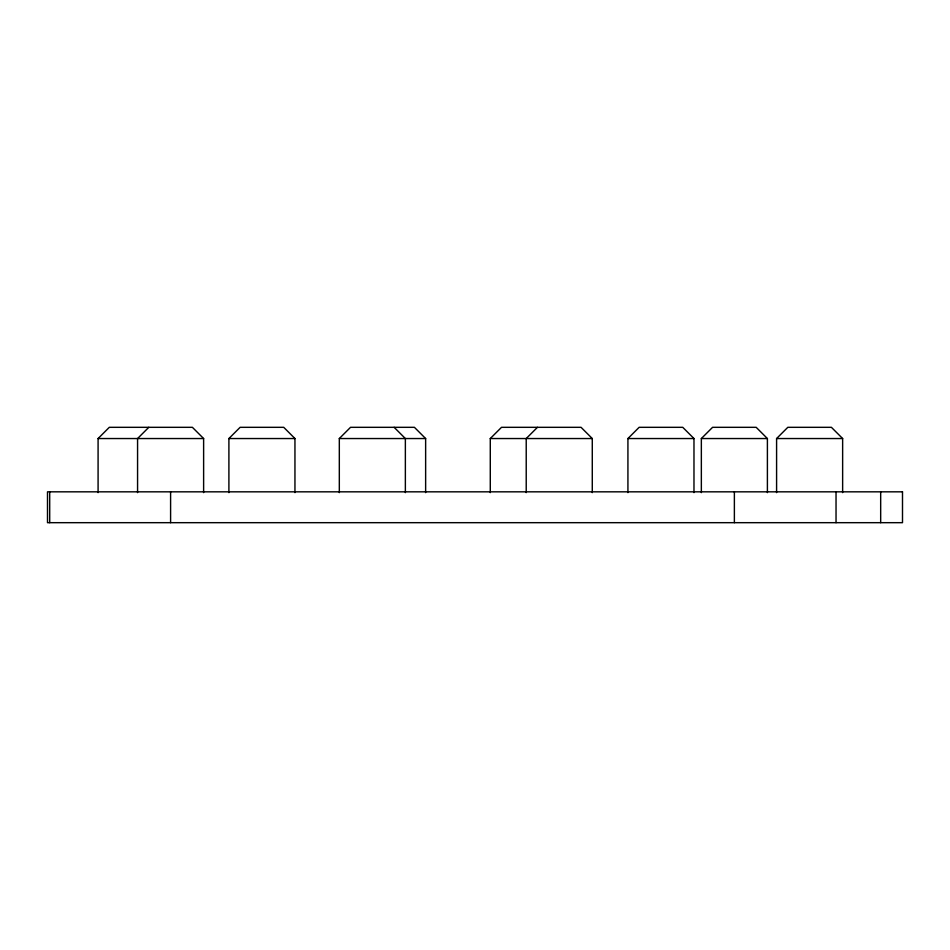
<?xml version="1.0" encoding="UTF-8"?>
<svg xmlns="http://www.w3.org/2000/svg" width="950" height="950" viewBox="0 0 950 950"><rect width="100%" height="100%" fill="white"/><g stroke="black" fill="none" stroke-linecap="round" stroke-linejoin="round"><path stroke-width="1.43" d="M98.087 492.622L98.087 438.544L109.298 427.322L192.399 427.322L203.621 438.544L203.621 492.622M148.794 427.322L137.572 438.544L137.572 492.622M228.902 492.622L228.902 438.544L240.112 427.322L283.729 427.322L294.951 438.544L294.951 492.622M339.316 492.622L339.316 438.544L350.526 427.322L414.414 427.322L425.636 438.544L425.636 492.622M490.283 492.622L490.283 438.544L501.505 427.322L581.056 427.322L592.278 438.544L592.278 492.622M537.439 427.322L526.217 438.544L526.217 492.622M627.926 492.622L627.926 438.544L639.136 427.322L682.753 427.322L693.975 438.544L693.975 492.622M701.349 492.622L701.349 438.544L712.571 427.322L756.188 427.322L767.398 438.544L767.398 492.622M776.589 492.622L776.589 438.544L787.811 427.322L831.416 427.322L842.638 438.544L842.638 492.622M98.087 438.544L203.621 438.544M228.902 438.544L294.951 438.544M339.316 438.544L425.636 438.544M490.283 438.544L592.278 438.544M627.926 438.544L693.975 438.544M701.349 438.544L767.398 438.544M776.589 438.544L842.638 438.544M394.143 427.322L405.365 438.544L405.365 492.622M880.674 491.827L880.674 522.678M836.036 491.827L836.036 522.678M734.374 491.827L734.374 522.678M170.596 491.827L170.596 522.678M49.697 491.827L49.697 522.678M902.5 491.827L47.5 491.827L47.5 522.678L902.5 522.678L902.5 491.827"/></g></svg>
